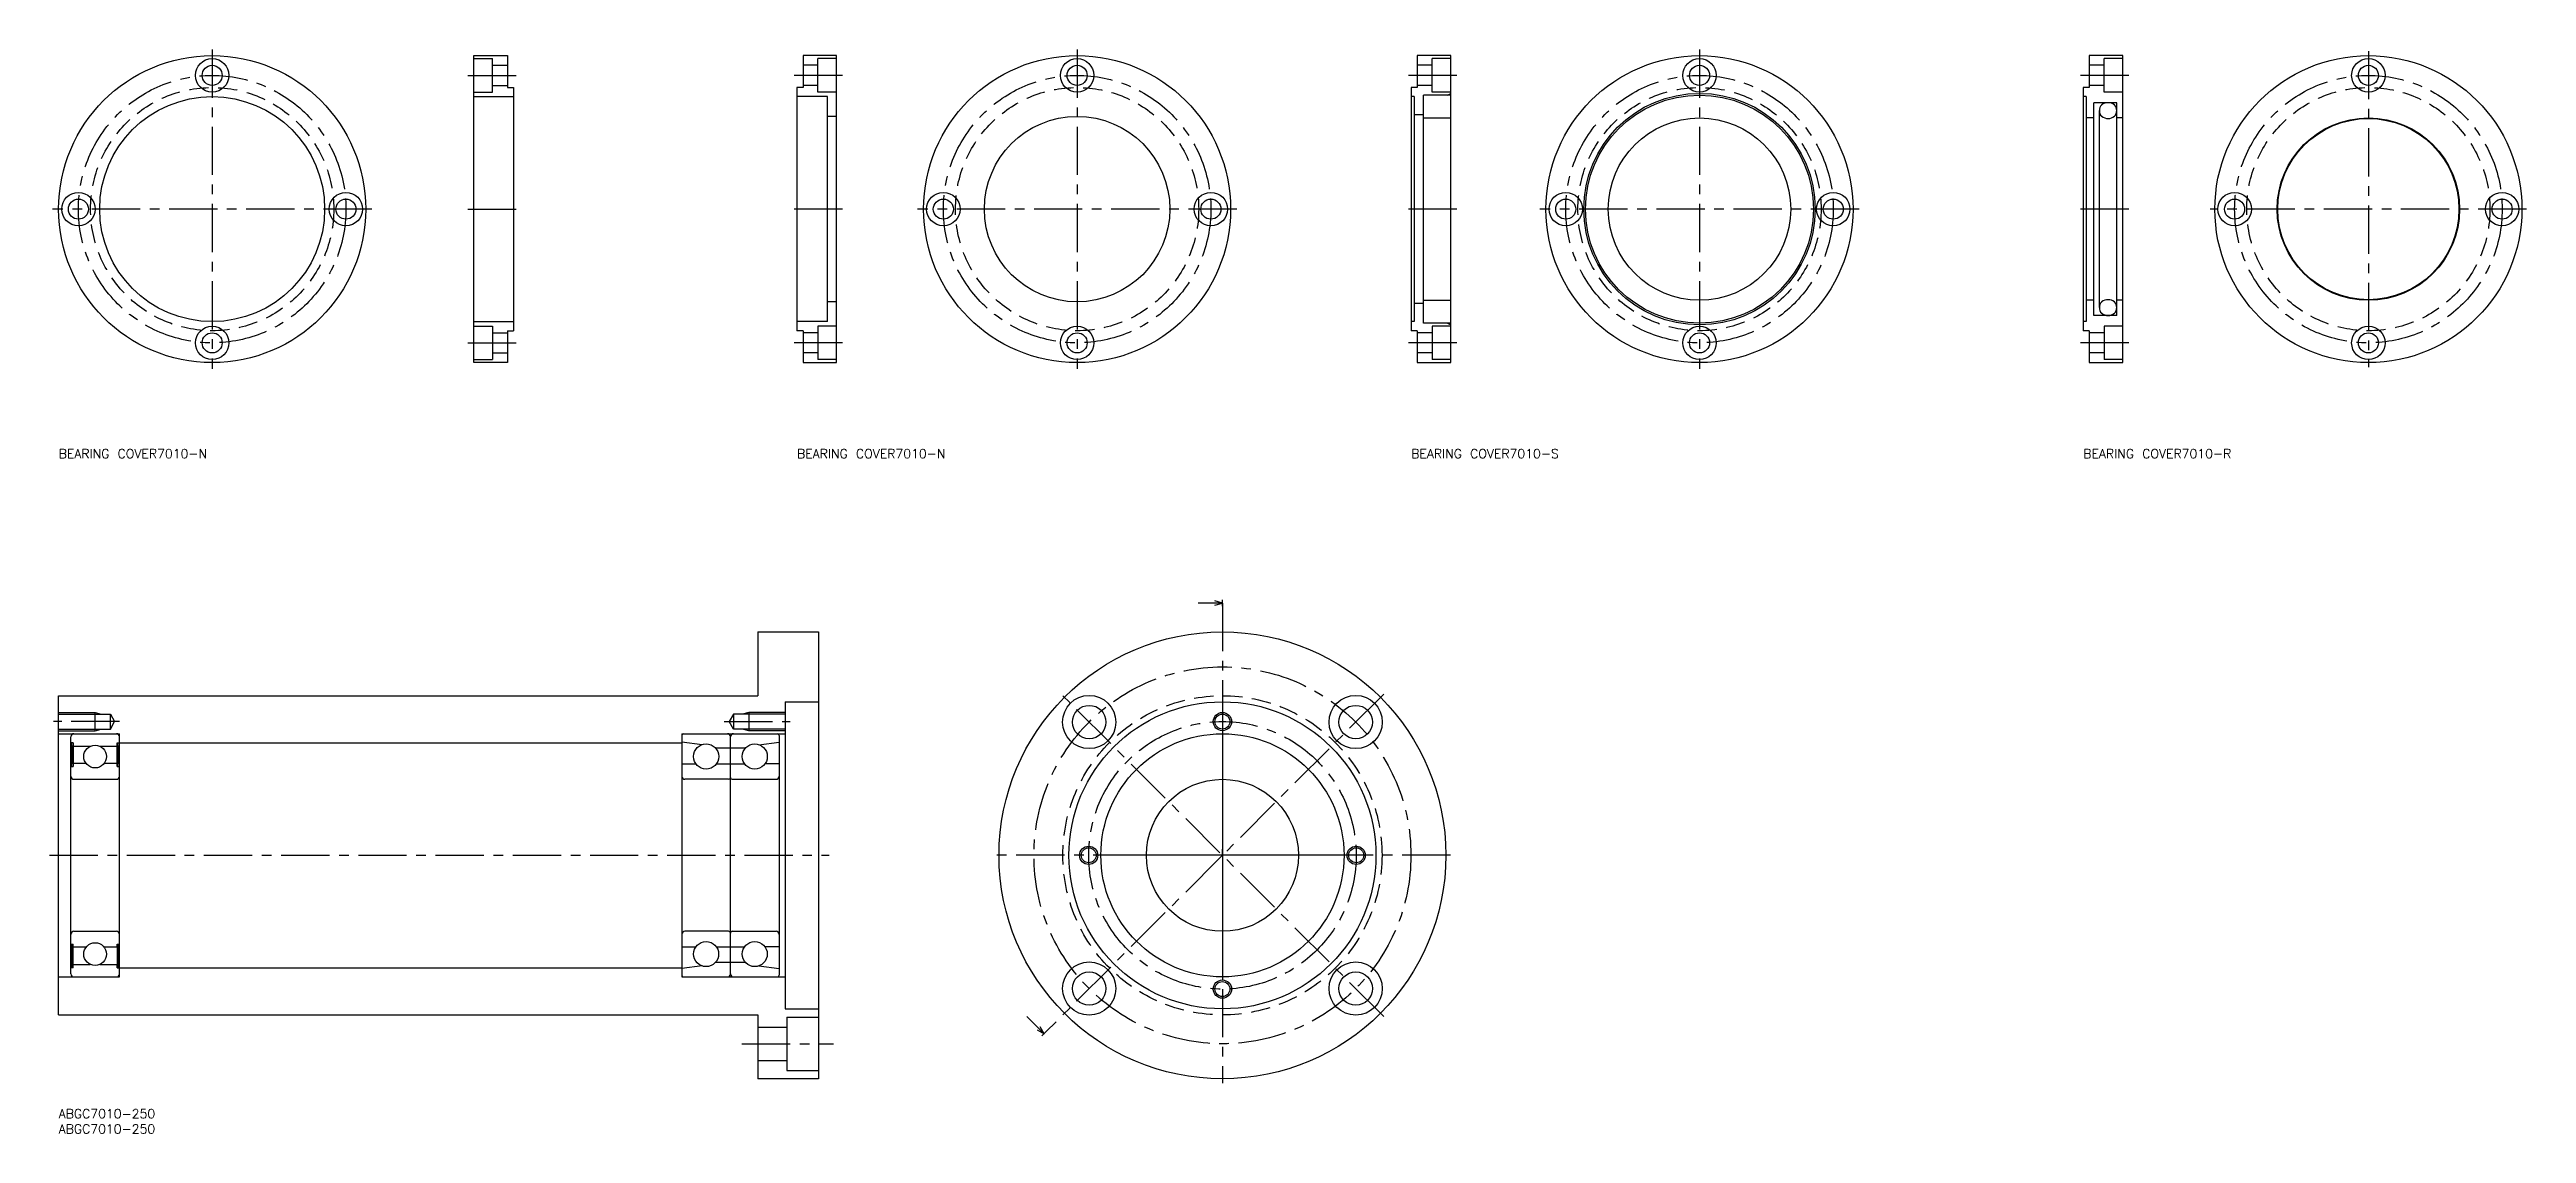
# Model space of a CAD drawing. Extents: x -3 to 812, y -8 to 349.
import ezdxf

# ---------------------------------------------------------------- set-up
doc = ezdxf.new("R2010")
doc.units = 0
doc.header["$LTSCALE"] = 0.5
doc.linetypes.add('CENTER', pattern=[50.8, 31.75, -6.35, 6.35, -6.35])
doc.linetypes.add('DASHED', pattern=[19.05, 12.7, -6.35])
for name, color, linetype in [('MSM_CENTER', 1, 'CENTER'), ('MSM_CONTINUOUS', 7, 'CONTINUOUS'), ('MSM_DASHED', 4, 'DASHED'), ('MSM_NARROW', 5, 'CONTINUOUS'), ('MSM_PART_NUMBER', 7, 'CONTINUOUS')]:
    doc.layers.add(name, color=color, linetype=linetype)
doc.styles.get("Standard").update_dxf_attribs({"font": 'txt.shx', "height": 3, "bigfont": 'bigfont.shx'})

# ---------------------------------------------------------------- blocks, each defined once
blk = doc.blocks.new('*U15')
at = {"layer": 'MSM_PART_NUMBER'}
blk.add_text('ABGC7010-250', height=3, dxfattribs=at).set_placement((0, -3))
blk = doc.blocks.new('*U16')
at = {"layer": 'MSM_PART_NUMBER'}
blk.add_text('ABGC7010-250', height=3, dxfattribs=at).set_placement((0, -8))
blk = doc.blocks.new('*U17')
at = {"layer": 'MSM_PART_NUMBER'}
blk.add_text('BEARING COVER7010-N', height=3, dxfattribs=at).set_placement((0, 214.13))
blk = doc.blocks.new('*U18')
at = {"layer": 'MSM_PART_NUMBER'}
blk.add_text('BEARING COVER7010-N', height=3, dxfattribs=at).set_placement((242.89, 214.13))
blk = doc.blocks.new('*U19')
at = {"layer": 'MSM_PART_NUMBER'}
blk.add_text('BEARING COVER7010-S', height=3, dxfattribs=at).set_placement((444.94, 214.13))
blk = doc.blocks.new('*U20')
at = {"layer": 'MSM_PART_NUMBER'}
blk.add_text('BEARING COVER7010-R', height=3, dxfattribs=at).set_placement((666.03, 214.13))

msp = doc.modelspace()

# ---------------------------------------------------------------- linework, layer by layer
at = {"layer": 'MSM_CENTER'}
for p, q in [((50.5, 348.58), (50.5, 243.58)), ((335.04, 348.58), (335.04, 243.58)), ((539.79, 348.58), (539.79, 243.58)), ((759.83, 348.08), (759.83, 244.08)), ((134.63, 340.08), (151.63, 340.08)), ((257.89, 340.08), (240.89, 340.08)), ((459.94, 340.08), (442.94, 340.08)), ((681.03, 340.08), (664.03, 340.08)), ((103, 296.08), (-2, 296.08)), ((134.63, 296.08), (151.63, 296.08)), ((257.89, 296.08), (240.89, 296.08)), ((387.54, 296.08), (282.54, 296.08)), ((459.94, 296.08), (442.94, 296.08)), ((592.29, 296.08), (487.29, 296.08)), ((681.03, 296.08), (664.03, 296.08)), ((811.83, 296.08), (707.83, 296.08)), ((134.63, 252.08), (151.63, 252.08)), ((257.89, 252.08), (240.89, 252.08)), ((459.94, 252.08), (442.94, 252.08)), ((681.03, 252.08), (664.03, 252.08)), ((382.85, 166.5), (382.85, 8.5)), ((435.89, 136.53), (324.87, 25.52)), ((435.89, 30.47), (329.82, 136.53)), ((20.04, 127.5), (-1.69, 127.5)), ((218.96, 127.5), (240.69, 127.5)), ((382.85, 126), (382.85, 44)), ((-3, 83.5), (253.48, 83.5)), ((457.85, 83.5), (307.85, 83.5)), ((422.35, 83.5), (343.35, 83.5)), ((224.77, 21.5), (254.89, 21.5))]:
    msp.add_line(p, q, dxfattribs=at)
for centre, radius in [((50.5, 296.08), 44), ((335.04, 296.08), 44), ((539.79, 296.08), 44), ((759.83, 296.08), 44), ((382.85, 83.5), 62), ((382.85, 83.5), 44)]:
    msp.add_circle(centre, radius, dxfattribs=at)
at = {"layer": 'MSM_CONTINUOUS'}
for p, q in [((136.63, 245.58), (136.63, 346.58)), ((136.63, 346.58), (147.63, 346.58)), ((136.63, 345.58), (142.73, 345.58)), ((142.73, 334.58), (142.73, 345.58)), ((142.73, 343.38), (147.63, 343.38)), ((147.63, 346.58), (147.63, 336.08)), ((255.89, 346.58), (244.89, 346.58)), ((244.89, 346.58), (244.89, 336.08)), ((249.79, 343.38), (244.89, 343.38)), ((255.89, 345.58), (249.79, 345.58)), ((249.79, 334.58), (249.79, 345.58)), ((255.89, 245.58), (255.89, 346.58)), ((457.94, 346.58), (446.94, 346.58)), ((446.94, 346.58), (446.94, 336.08)), ((451.84, 343.38), (446.94, 343.38)), ((457.94, 345.58), (451.84, 345.58)), ((451.84, 334.58), (451.84, 345.58)), ((457.94, 245.58), (457.94, 346.58)), ((668.03, 346.58), (668.03, 336.08)), ((679.03, 346.58), (668.03, 346.58)), ((672.93, 343.38), (668.03, 343.38)), ((679.03, 345.58), (672.93, 345.58)), ((672.93, 334.58), (672.93, 345.58)), ((679.03, 245.58), (679.03, 346.58)), ((136.63, 334.58), (142.73, 334.58)), ((142.73, 336.78), (147.63, 336.78)), ((147.63, 336.08), (149.63, 336.08)), ((149.63, 336.08), (149.63, 256.08)), ((242.89, 336.08), (242.89, 256.08)), ((244.89, 336.08), (242.89, 336.08)), ((249.79, 336.78), (244.89, 336.78)), ((255.89, 334.58), (249.79, 334.58)), ((444.94, 336.08), (444.94, 256.08)), ((446.94, 336.08), (444.94, 336.08)), ((451.84, 336.78), (446.94, 336.78)), ((457.94, 334.58), (451.84, 334.58)), ((456.94, 333.58), (457.94, 334.15)), ((668.03, 336.08), (666.03, 336.08)), ((666.03, 336.08), (666.03, 256.08)), ((672.93, 336.78), (668.03, 336.78)), ((679.03, 334.58), (672.93, 334.58)), ((136.63, 333.08), (149.63, 333.08)), ((252.89, 333.08), (242.89, 333.08)), ((252.89, 259.08), (252.89, 333.08)), ((255.89, 326.58), (252.89, 326.58)), ((445.94, 333.08), (444.94, 333.08)), ((445.94, 333.08), (445.94, 259.08)), ((448.94, 327.08), (445.94, 327.08)), ((457.94, 333.58), (448.94, 333.58)), ((448.94, 258.58), (448.94, 333.58)), ((448.94, 326.08), (457.94, 326.08)), ((667.03, 333.08), (666.03, 333.08)), ((667.03, 333.08), (667.03, 259.08)), ((669.53, 326.08), (667.03, 326.08)), ((669.53, 261.08), (669.53, 331.08)), ((677.03, 331.08), (669.53, 331.08)), ((671.33, 263.68), (671.33, 328.48)), ((677.03, 261.08), (677.03, 331.08)), ((679.03, 326.08), (677.03, 326.08)), ((255.89, 265.58), (252.89, 265.58)), ((448.94, 265.08), (445.94, 265.08)), ((448.94, 266.08), (457.94, 266.08)), ((669.53, 266.08), (667.03, 266.08)), ((677.03, 261.08), (669.53, 261.08)), ((679.03, 266.08), (677.03, 266.08)), ((136.63, 259.08), (149.63, 259.08)), ((136.63, 257.58), (142.73, 257.58)), ((142.73, 257.58), (142.73, 246.58)), ((142.73, 255.38), (147.63, 255.38)), ((147.63, 256.08), (147.63, 245.58)), ((147.63, 256.08), (149.63, 256.08)), ((252.89, 259.08), (242.89, 259.08)), ((244.89, 256.08), (242.89, 256.08)), ((244.89, 256.08), (244.89, 245.58)), ((249.79, 255.38), (244.89, 255.38)), ((255.89, 257.58), (249.79, 257.58)), ((249.79, 257.58), (249.79, 246.58)), ((445.94, 259.08), (444.94, 259.08)), ((446.94, 256.08), (444.94, 256.08)), ((446.94, 256.08), (446.94, 245.58)), ((451.84, 255.38), (446.94, 255.38)), ((457.94, 258.58), (448.94, 258.58)), ((457.94, 257.58), (451.84, 257.58)), ((451.84, 257.58), (451.84, 246.58)), ((456.94, 258.58), (457.94, 258)), ((667.03, 259.08), (666.03, 259.08)), ((668.03, 256.08), (666.03, 256.08)), ((668.03, 256.08), (668.03, 245.58)), ((672.93, 255.38), (668.03, 255.38)), ((672.93, 257.58), (672.93, 246.58)), ((679.03, 257.58), (672.93, 257.58)), ((136.63, 246.58), (142.73, 246.58)), ((147.63, 245.58), (136.63, 245.58)), ((142.73, 248.78), (147.63, 248.78)), ((249.79, 248.78), (244.89, 248.78)), ((244.89, 245.58), (255.89, 245.58)), ((255.89, 246.58), (249.79, 246.58)), ((451.84, 248.78), (446.94, 248.78)), ((446.94, 245.58), (457.94, 245.58)), ((457.94, 246.58), (451.84, 246.58)), ((672.93, 248.78), (668.03, 248.78)), ((668.03, 245.58), (679.03, 245.58)), ((679.03, 246.58), (672.93, 246.58)), ((382.85, 166.5), (380.35, 167.17)), ((380.35, 165.83), (382.85, 166.5)), ((382.85, 165.5), (382.85, 167.5)), ((230, 157), (230, 136)), ((230, 157), (250, 157)), ((250, 157), (250, 10)), ((0, 136), (230, 136)), ((0, 31), (0, 136)), ((12, 124.5), (12, 130.5)), ((227, 130.5), (227, 124.5)), ((239, 134), (250, 134)), ((239, 134), (239, 33)), ((0, 129.96), (17, 129.96)), ((0, 125.04), (17, 125.04)), ((0, 123.5), (20, 123.5)), ((4, 44.5), (4, 122.5)), ((17, 125.04), (17, 129.96)), ((17, 129.96), (18.42, 127.5)), ((17, 125.04), (18.42, 127.5)), ((20, 43.5), (20, 123.5)), ((205, 123.5), (239, 123.5)), ((205, 123.5), (205, 43.5)), ((222, 129.96), (220.58, 127.5)), ((222, 125.04), (220.58, 127.5)), ((221, 44.5), (221, 122.5)), ((239, 129.96), (222, 129.96)), ((222, 129.96), (222, 125.04)), ((239, 125.04), (222, 125.04)), ((237, 122.9), (237, 44.1)), ((4.74, 120.5), (4, 120.5)), ((4.18, 112.75), (4.18, 120.5)), ((4.18, 120.5), (4.74, 112.75)), ((4.74, 120.5), (4.18, 112.75)), ((4.74, 120.5), (4.74, 112.75)), ((4.74, 119.4), (10.42, 119.4)), ((13.58, 119.4), (19.26, 119.4)), ((19.26, 120.5), (205, 120.5)), ((19.26, 112.75), (19.26, 120.5)), ((19.26, 120.5), (19.82, 112.75)), ((19.82, 120.5), (19.26, 112.75)), ((19.82, 120.5), (19.82, 112.75)), ((211.66, 119.9), (205, 120.7)), ((225.93, 118.75), (216.07, 118.75)), ((230.34, 119.9), (237, 120.7)), ((4, 112.75), (4.74, 112.75)), ((9, 113.75), (4.74, 113.75)), ((5, 108.5), (19, 108.5)), ((19.26, 113.75), (15, 113.75)), ((19.26, 112.75), (20, 112.75)), ((205, 113.6), (209.65, 113.6)), ((220.4, 108.5), (206, 108.5)), ((216.35, 113.6), (225.65, 113.6)), ((221.6, 108.5), (236, 108.5)), ((237, 113.6), (232.35, 113.6)), ((381.44, 82.09), (382.85, 83.5)), ((382.85, 83.5), (382.85, 85.5)), ((5, 58.5), (19, 58.5)), ((220.4, 58.5), (206, 58.5)), ((221.6, 58.5), (236, 58.5)), ((4, 54.25), (4.74, 54.25)), ((4.18, 54.25), (4.18, 46.5)), ((4.18, 46.5), (4.74, 54.25)), ((4.74, 46.5), (4.18, 54.25)), ((4.74, 46.5), (4.74, 54.25)), ((9, 53.25), (4.74, 53.25)), ((19.26, 53.25), (15, 53.25)), ((19.26, 54.25), (19.26, 46.5)), ((19.26, 54.25), (20, 54.25)), ((19.26, 46.5), (19.82, 54.25)), ((19.82, 46.5), (19.26, 54.25)), ((19.82, 46.5), (19.82, 54.25)), ((205, 53.4), (209.65, 53.4)), ((216.35, 53.4), (225.65, 53.4)), ((237, 53.4), (232.35, 53.4)), ((0, 43.5), (20, 43.5)), ((4.74, 46.5), (4, 46.5)), ((4.74, 47.6), (10.42, 47.6)), ((13.58, 47.6), (19.26, 47.6)), ((19.26, 46.5), (205, 46.5)), ((211.66, 47.1), (205, 46.3)), ((205, 43.5), (239, 43.5)), ((225.93, 48.25), (216.07, 48.25)), ((230.34, 47.1), (237, 46.3)), ((239, 33), (250, 33)), ((0, 31), (230, 31)), ((230, 31), (230, 10)), ((230, 27), (239.5, 27)), ((239.5, 30.25), (239.5, 12.75)), ((239.5, 30.25), (250, 30.25)), ((324.16, 24.81), (318.51, 30.47)), ((321.92, 26.1), (324.16, 24.81)), ((324.16, 24.81), (322.87, 27.05)), ((323.46, 24.1), (324.87, 25.52)), ((230, 16), (239.5, 16)), ((250, 10), (230, 10)), ((239.5, 12.75), (250, 12.75))]:
    msp.add_line(p, q, dxfattribs=at)
msp.add_lwpolyline([(382.85, 166.5), (374.85, 166.5)], dxfattribs=at)
for centre, radius in [((50.5, 296.08), 50.5), ((50.5, 340.08), 5.5), ((50.5, 340.08), 3.3), ((335.04, 296.08), 50.5), ((335.04, 340.08), 5.5), ((335.04, 340.08), 3.3), ((539.79, 296.08), 50.5), ((539.79, 340.08), 5.5), ((539.79, 340.08), 3.3), ((759.83, 296.08), 50.5), ((759.83, 340.08), 5.5), ((759.83, 340.08), 3.3), ((539.79, 296.08), 38.08), ((50.5, 296.08), 37), ((335.04, 296.08), 30.5), ((539.79, 296.08), 37.5), ((539.79, 296.08), 30), ((759.83, 296.08), 30), ((759.83, 296.08), 29.8), ((6.5, 296.08), 5.5), ((94.5, 296.08), 5.5), ((291.04, 296.08), 5.5), ((379.04, 296.08), 5.5), ((495.79, 296.08), 5.5), ((583.79, 296.08), 5.5), ((715.83, 296.08), 5.5), ((803.83, 296.08), 5.5), ((6.5, 296.08), 3.3), ((94.5, 296.08), 3.3), ((291.04, 296.08), 3.3), ((379.04, 296.08), 3.3), ((495.79, 296.08), 3.3), ((583.79, 296.08), 3.3), ((715.83, 296.08), 3.3), ((803.83, 296.08), 3.3), ((50.5, 252.08), 5.5), ((50.5, 252.08), 3.3), ((335.04, 252.08), 5.5), ((335.04, 252.08), 3.3), ((539.79, 252.08), 5.5), ((539.79, 252.08), 3.3), ((759.83, 252.08), 5.5), ((759.83, 252.08), 3.3), ((382.85, 83.5), 73.5), ((339.01, 127.34), 8.75), ((382.85, 83.5), 50.5), ((339.01, 127.34), 5.5), ((426.69, 127.34), 8.75), ((426.69, 127.34), 5.5), ((382.85, 83.5), 40), ((382.85, 127.5), 2.46), ((12, 116), 3.75), ((213, 116), 4.13), ((229, 116), 4.13), ((382.85, 83.5), 25), ((338.85, 83.5), 2.46), ((426.85, 83.5), 2.46), ((12, 51), 3.75), ((213, 51), 4.12), ((229, 51), 4.12), ((339.01, 39.66), 8.75), ((339.01, 39.66), 5.5), ((382.85, 39.5), 2.46), ((426.69, 39.66), 8.75), ((426.69, 39.66), 5.5)]:
    msp.add_circle(centre, radius, dxfattribs=at)
for centre, radius, start, end in [((673.99, 328.48), 2.66, 135.56969, 224.43031), ((674.18, 327.75), 3.33, 51.076, 128.924), ((674.18, 329.2), 3.33, 231.076, 308.92399), ((674.37, 328.48), 2.66, 315.56969, 44.43029), ((673.99, 263.68), 2.66, 135.56969, 224.43031), ((674.18, 262.95), 3.33, 51.07601, 128.924), ((674.18, 264.4), 3.33, 231.076, 308.924), ((674.37, 263.68), 2.66, 315.56971, 44.43031), ((5, 122.5), 1, 90, 180), ((19, 122.5), 1, 0, 90), ((205.6, 122.9), 0.6, 90, 180), ((220, 122.5), 1, 0, 90), ((222, 122.5), 1, 90, 180), ((236.4, 122.9), 0.6, 0, 90), ((5, 109.5), 1, 180, 270), ((19, 109.5), 1, 270, 0), ((206, 109.5), 1, 180, 270), ((220.4, 109.1), 0.6, 270, 0), ((221.6, 109.1), 0.6, 180, 270), ((236, 109.5), 1, 270, 0), ((5, 57.5), 1, 90, 180), ((19, 57.5), 1, 0, 90), ((206, 57.5), 1, 90, 180), ((220.4, 57.9), 0.6, 0, 90), ((221.6, 57.9), 0.6, 90, 180), ((236, 57.5), 1, 0, 90), ((5, 44.5), 1, 180, 270), ((19, 44.5), 1, 270, 0), ((205.6, 44.1), 0.6, 180, 270), ((220, 44.5), 1, 270, 0), ((222, 44.5), 1, 180, 270), ((236.4, 44.1), 0.6, 270, 0)]:
    msp.add_arc(centre, radius, start, end, dxfattribs=at)
at = {"layer": 'MSM_DASHED'}
for centre, radius in [((50.5, 296.08), 40), ((335.04, 296.08), 40), ((539.79, 296.08), 40), ((759.83, 296.08), 40), ((382.85, 83.5), 52.5)]:
    msp.add_circle(centre, radius, dxfattribs=at)
at = {"layer": 'MSM_NARROW'}
for p, q in [((0, 130.5), (12, 130.5)), ((12, 130.5), (14, 129.96)), ((227, 130.5), (225, 129.96)), ((239, 130.5), (227, 130.5)), ((0, 124.5), (12, 124.5)), ((12, 124.5), (14, 125.04)), ((227, 124.5), (225, 125.04)), ((239, 124.5), (227, 124.5))]:
    msp.add_line(p, q, dxfattribs=at)
for centre in [(382.85, 127.5), (338.85, 83.5), (426.85, 83.5), (382.85, 39.5)]:
    msp.add_circle(centre, 3, dxfattribs=at)

# ---------------------------------------------------------------- block references
at = {"layer": 'MSM_CONTINUOUS'}
for name in ['*U17', '*U18', '*U19', '*U20', '*U15', '*U16']:
    msp.add_blockref(name, (0, 0), dxfattribs=at)

doc.saveas('drawing.dxf')
